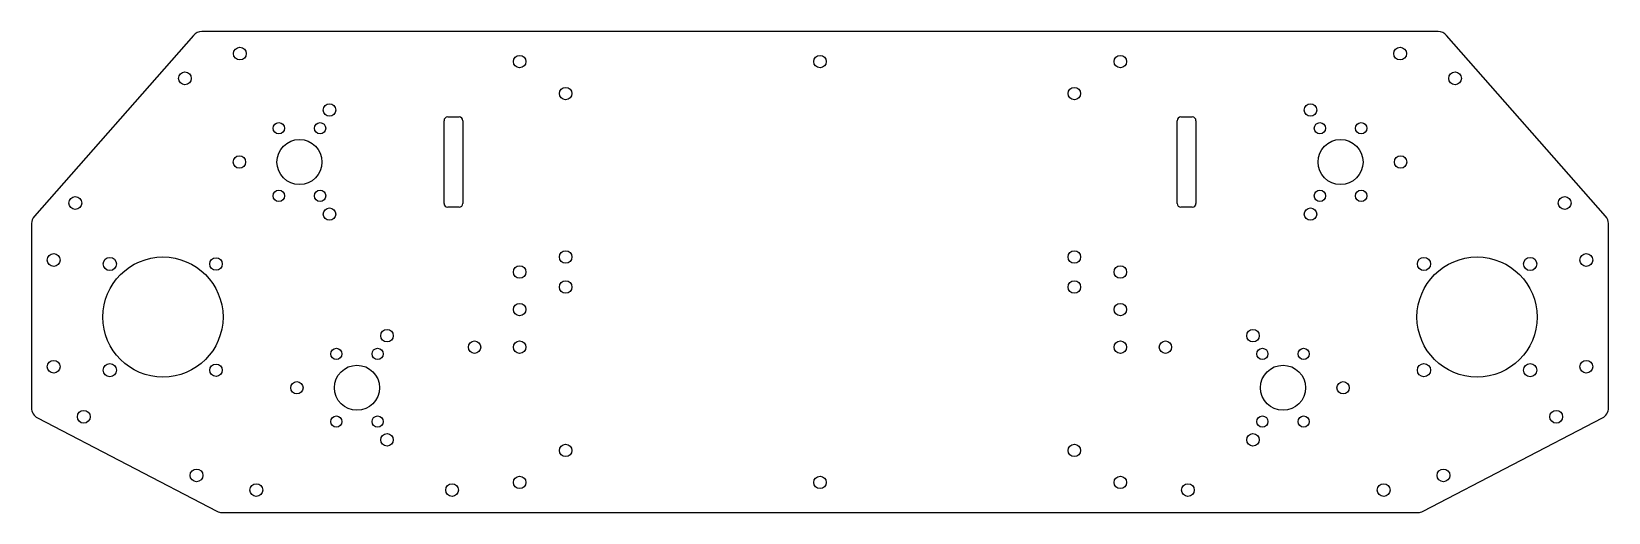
# Model space of a CAD drawing. Header units: millimetres. Extents: x -210 to 210, y -64 to 64.
import ezdxf

# ---------------------------------------------------------------- set-up
doc = ezdxf.new("R2010")
doc.units = ezdxf.units.MM
doc.layers.get('0').update_dxf_attribs({"linetype": 'CONTINUOUS'})

msp = doc.modelspace()

# ---------------------------------------------------------------- linework, layer by layer
for p, q in [((164.64, 64), (-164.64, 64)), ((-166.9, 62.98), (-209.25, 14.85)), ((209.25, 14.85), (166.9, 62.98)), ((-100.14, 18.27), (-100.14, 40.27)), ((-99.14, 41.27), (-96.14, 41.27)), ((-95.14, 40.27), (-95.14, 18.27)), ((95.14, 18.27), (95.14, 40.27)), ((96.14, 41.27), (99.14, 41.27)), ((100.14, 40.27), (100.14, 18.27)), ((-96.14, 17.27), (-99.14, 17.27)), ((99.14, 17.27), (96.14, 17.27)), ((-210, 12.87), (-210, -36.18)), ((210, -36.18), (210, 12.87)), ((-208.38, -38.84), (-160.65, -63.66)), ((160.65, -63.66), (208.38, -38.84)), ((-159.27, -64), (159.27, -64))]:
    msp.add_line(p, q)
for centre, radius in [((-154.51, 58.14), 1.7), ((154.51, 58.14), 1.7), ((-80, 56), 1.65), ((0, 56), 1.65), ((80, 56), 1.65), ((-169.15, 51.54), 1.7), ((169.15, 51.54), 1.7), ((-67.75, 47.5), 1.65), ((67.75, 47.5), 1.65), ((-130.64, 43.12), 1.65), ((130.64, 43.12), 1.65), ((-144.14, 38.27), 1.5), ((-133.14, 38.27), 1.5), ((133.14, 38.27), 1.5), ((144.14, 38.27), 1.5), ((-138.64, 29.27), 6), ((138.64, 29.27), 6), ((-154.64, 29.27), 1.65), ((154.64, 29.27), 1.65), ((-144.14, 20.27), 1.5), ((-133.14, 20.27), 1.5), ((133.14, 20.27), 1.5), ((144.14, 20.27), 1.5), ((-198.34, 18.36), 1.7), ((-130.64, 15.41), 1.65), ((130.64, 15.41), 1.65), ((198.34, 18.36), 1.7), ((-204.1, 3.18), 1.7), ((-67.75, 4), 1.65), ((67.75, 4), 1.65), ((204.1, 3.18), 1.7), ((-175, -12), 16), ((-189.14, 2.14), 1.75), ((-160.86, 2.14), 1.65), ((-80, 0), 1.65), ((80, 0), 1.65), ((175, -12), 16), ((160.86, 2.14), 1.75), ((189.14, 2.14), 1.75), ((-67.75, -4), 1.65), ((67.75, -4), 1.65), ((-80, -10), 1.65), ((80, -10), 1.65), ((-115.32, -16.95), 1.65), ((115.32, -16.95), 1.65), ((-128.82, -21.81), 1.5), ((-117.82, -21.81), 1.5), ((-92, -20), 1.65), ((-80, -20), 1.65), ((80, -20), 1.65), ((92, -20), 1.65), ((117.82, -21.81), 1.5), ((128.82, -21.81), 1.5), ((-204.1, -25.22), 1.7), ((-189.14, -26.14), 1.75), ((-160.86, -26.14), 1.65), ((-123.32, -30.81), 6), ((123.32, -30.81), 6), ((160.86, -26.14), 1.75), ((189.14, -26.14), 1.75), ((204.1, -25.22), 1.7), ((-139.32, -30.81), 1.65), ((139.32, -30.81), 1.65), ((-196.08, -38.54), 1.7), ((196.08, -38.54), 1.7), ((-128.82, -39.81), 1.5), ((-117.82, -39.81), 1.5), ((117.82, -39.81), 1.5), ((128.82, -39.81), 1.5), ((-115.32, -44.67), 1.65), ((-67.75, -47.5), 1.65), ((67.75, -47.5), 1.65), ((115.32, -44.67), 1.65), ((-166.06, -54.15), 1.7), ((-80, -56), 1.65), ((0, -56), 1.65), ((80, -56), 1.65), ((166.06, -54.15), 1.7), ((-150.13, -58.05), 1.7), ((-98, -58.05), 1.7), ((98, -58.05), 1.7), ((150.13, -58.05), 1.7)]:
    msp.add_circle(centre, radius)
for centre, radius, start, end in [((-164.64, 61), 3, 90, 138.6522), ((164.64, 61), 3, 41.3478, 90), ((-99.14, 40.27), 1, 90, 180), ((-96.14, 40.27), 1, 0, 90), ((96.14, 40.27), 1, 90, 180), ((99.14, 40.27), 1, 0, 90), ((-99.14, 18.27), 1, 180, 270), ((-96.14, 18.27), 1, -90, 0), ((96.14, 18.27), 1, 180, 270), ((99.14, 18.27), 1, -90, 0), ((-207, 12.87), 3, 138.6522, 180), ((207, 12.87), 3, 0, 41.3478), ((-207, -36.18), 3, 180, 242.5256), ((207, -36.18), 3, -62.5256, 0), ((-159.27, -61), 3, 242.5256, 270), ((159.27, -61), 3, 270, 297.4744)]:
    msp.add_arc(centre, radius, start, end)

doc.saveas('drawing.dxf')
